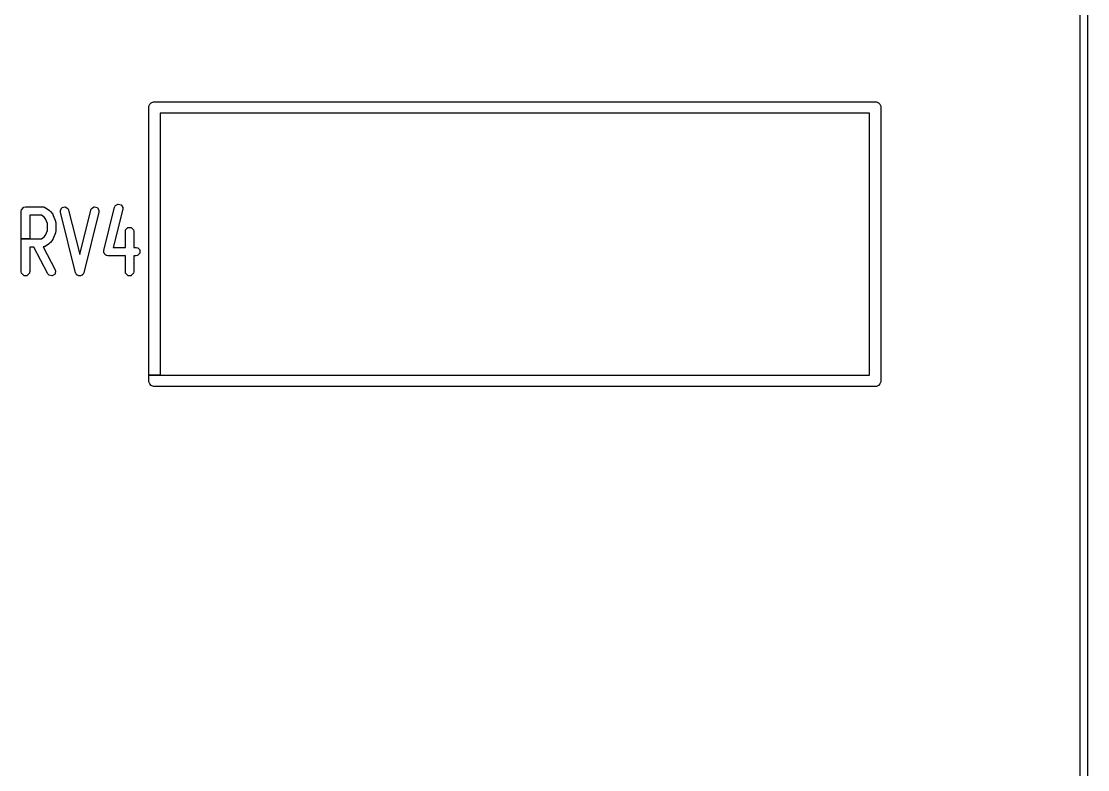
# Model space of a CAD drawing. Header units: inches. Extents: x 0 to 2.68, y 0 to 2.67.
# Drawn here: x 2.126 to 2.679, y 0.771 to 1.159 of the extents above; entities that cross this region are included whole.
import ezdxf

# ---------------------------------------------------------------- set-up
doc = ezdxf.new("R2010")
doc.units = ezdxf.units.IN
doc.header["$MEASUREMENT"] = 0
doc.layers.add('Edge.Cuts', color=254, linetype='CONTINUOUS', true_color=0xd0d2cd)

msp = doc.modelspace()

# ---------------------------------------------------------------- linework, layer by layer
at = {"layer": 'Edge.Cuts', "linetype": 'CONTINUOUS'}
for p, q in [((2.6752, 0.00197), (2.6752, 2.66732)), ((2.67913, 2.66929), (2.67913, 0)), ((2.19193, 1.11417), (2.19199, 1.11475)), ((2.19193, 0.97539), (2.19193, 1.11417)), ((2.19199, 1.11475), (2.19243, 1.11581)), ((2.19243, 1.11581), (2.19324, 1.11663)), ((2.19324, 1.11663), (2.19431, 1.11707)), ((2.19431, 1.11707), (2.19488, 1.11713)), ((2.19488, 1.11713), (2.5689, 1.11713)), ((2.5689, 1.11713), (2.56947, 1.11707)), ((2.56947, 1.11707), (2.57054, 1.11663)), ((2.57054, 1.11663), (2.57135, 1.11581)), ((2.57135, 1.11581), (2.57179, 1.11475)), ((2.57179, 1.11475), (2.57185, 1.11417)), ((2.57185, 1.11417), (2.57185, 0.97244)), ((2.56594, 1.11122), (2.19783, 1.11122)), ((2.19783, 1.11122), (2.19783, 0.97539)), ((2.56594, 0.97539), (2.56594, 1.11122)), ((2.12706, 1.0624), (2.12716, 1.06245)), ((2.12716, 1.06245), (2.12791, 1.0626)), ((2.12791, 1.0626), (2.12795, 1.0626)), ((2.12795, 1.0626), (2.13695, 1.0626)), ((2.13695, 1.0626), (2.13699, 1.0626)), ((2.13699, 1.0626), (2.13724, 1.06255)), ((2.13724, 1.06255), (2.13729, 1.06256)), ((2.13729, 1.06256), (2.13741, 1.06255)), ((2.13741, 1.06255), (2.13757, 1.06248)), ((2.13757, 1.06248), (2.13774, 1.06245)), ((2.13774, 1.06245), (2.13784, 1.0624)), ((2.14698, 1.06221), (2.14844, 1.06258)), ((2.14844, 1.06258), (2.14859, 1.06255)), ((2.14859, 1.06255), (2.14988, 1.06178)), ((2.16227, 1.06178), (2.16356, 1.06255)), ((2.16356, 1.06255), (2.16371, 1.06258)), ((2.16371, 1.06258), (2.16517, 1.06221)), ((2.1686, 1.03997), (2.17422, 1.06246)), ((2.17422, 1.06246), (2.17423, 1.0625)), ((2.17423, 1.0625), (2.17456, 1.06319)), ((2.17456, 1.06319), (2.17464, 1.06328)), ((2.17464, 1.06328), (2.17593, 1.06405)), ((2.17593, 1.06405), (2.17608, 1.06408)), ((2.17608, 1.06408), (2.17754, 1.06371)), ((2.17754, 1.06371), (2.17766, 1.06362)), ((2.17766, 1.06362), (2.17766, 1.06362)), ((2.17766, 1.06362), (2.17844, 1.06233)), ((2.12579, 1.06048), (2.12594, 1.06123)), ((2.12579, 1.06044), (2.12579, 1.06048)), ((2.12579, 1.0461), (2.12579, 1.06044)), ((2.12594, 1.06123), (2.12599, 1.06133)), ((2.12599, 1.06133), (2.12706, 1.0624)), ((2.1363, 1.05827), (2.13012, 1.05827)), ((2.13012, 1.05827), (2.13012, 1.0461)), ((2.13769, 1.05734), (2.1363, 1.05827)), ((2.13841, 1.05639), (2.13769, 1.05734)), ((2.13784, 1.0624), (2.13789, 1.06235)), ((2.13789, 1.06235), (2.13812, 1.06226)), ((2.13812, 1.06226), (2.13815, 1.06224)), ((2.13815, 1.06224), (2.1404, 1.06074)), ((2.1404, 1.06074), (2.14043, 1.06071)), ((2.14043, 1.06071), (2.14066, 1.06048)), ((2.14066, 1.06048), (2.14091, 1.06027)), ((2.14091, 1.06027), (2.14093, 1.06024)), ((2.14093, 1.06024), (2.14206, 1.05874)), ((2.14206, 1.05874), (2.14208, 1.0587)), ((2.14208, 1.0587), (2.1422, 1.05846)), ((2.1422, 1.05846), (2.14234, 1.05823)), ((2.14234, 1.05823), (2.14235, 1.0582)), ((2.14235, 1.0582), (2.14348, 1.0552)), ((2.14606, 1.06072), (2.14608, 1.06083)), ((2.14609, 1.05995), (2.14606, 1.06072)), ((2.14608, 1.06083), (2.14686, 1.06212)), ((2.1461, 1.05991), (2.14609, 1.05995)), ((2.15397, 1.02842), (2.1461, 1.05991)), ((2.14686, 1.06212), (2.14698, 1.06221)), ((2.14988, 1.06178), (2.14996, 1.06169)), ((2.14996, 1.06169), (2.15029, 1.061)), ((2.15029, 1.061), (2.1503, 1.06096)), ((2.1503, 1.06096), (2.15607, 1.03787)), ((2.15607, 1.03787), (2.16185, 1.06096)), ((2.16605, 1.05991), (2.15817, 1.02842)), ((2.16185, 1.06096), (2.16186, 1.061)), ((2.16186, 1.061), (2.16219, 1.06169)), ((2.16219, 1.06169), (2.16227, 1.06178)), ((2.16517, 1.06221), (2.16529, 1.06212)), ((2.16529, 1.06212), (2.16529, 1.06212)), ((2.16529, 1.06212), (2.16606, 1.06083)), ((2.16609, 1.06072), (2.16605, 1.05995)), ((2.16605, 1.05995), (2.16605, 1.05991)), ((2.16606, 1.06083), (2.16609, 1.06072)), ((2.17842, 1.06141), (2.17347, 1.04161)), ((2.17843, 1.06145), (2.17842, 1.06141)), ((2.17847, 1.06222), (2.17843, 1.06145)), ((2.17844, 1.06233), (2.17847, 1.06222)), ((2.13929, 1.05405), (2.13841, 1.05639)), ((2.13929, 1.05033), (2.13929, 1.05405)), ((2.14348, 1.0552), (2.14349, 1.05516)), ((2.14349, 1.05516), (2.14354, 1.05482)), ((2.14354, 1.05482), (2.14361, 1.05448)), ((2.14361, 1.05448), (2.14362, 1.05444)), ((2.14362, 1.05444), (2.14362, 1.04994)), ((2.17999, 1.05083), (2.18105, 1.0519)), ((2.18105, 1.0519), (2.18119, 1.05195)), ((2.18119, 1.05195), (2.1827, 1.05195)), ((2.1827, 1.05195), (2.18284, 1.0519)), ((2.18284, 1.0519), (2.1839, 1.05083)), ((2.12579, 1.02894), (2.12579, 1.0461)), ((2.12579, 1.0461), (2.13012, 1.0461)), ((2.13012, 1.0461), (2.12579, 1.0461)), ((2.13012, 1.0461), (2.1363, 1.0461)), ((2.1363, 1.0461), (2.13769, 1.04704)), ((2.13769, 1.04704), (2.13841, 1.04799)), ((2.13841, 1.04799), (2.13929, 1.05033)), ((2.14219, 1.04592), (2.14208, 1.04567)), ((2.14234, 1.04614), (2.14219, 1.04592)), ((2.14235, 1.04618), (2.14234, 1.04614)), ((2.14348, 1.04918), (2.14235, 1.04618)), ((2.14349, 1.04922), (2.14348, 1.04918)), ((2.14354, 1.04956), (2.14349, 1.04922)), ((2.14361, 1.0499), (2.14354, 1.04956)), ((2.14362, 1.04994), (2.14361, 1.0499)), ((2.17978, 1.04998), (2.17993, 1.05073)), ((2.17978, 1.04994), (2.17978, 1.04998)), ((2.17978, 1.04161), (2.17978, 1.04994)), ((2.17993, 1.05073), (2.17999, 1.05083)), ((2.1839, 1.05083), (2.18396, 1.05073)), ((2.18396, 1.05073), (2.18411, 1.04998)), ((2.18411, 1.04998), (2.18411, 1.04994)), ((2.18411, 1.04994), (2.18411, 1.04161)), ((2.13227, 1.04177), (2.13012, 1.04177)), ((2.13012, 1.04177), (2.13012, 1.02894)), ((2.13953, 1.02793), (2.13227, 1.04177)), ((2.13724, 1.04183), (2.13714, 1.04181)), ((2.13714, 1.04181), (2.14337, 1.02995)), ((2.13729, 1.04182), (2.13724, 1.04183)), ((2.13741, 1.04183), (2.13729, 1.04182)), ((2.13757, 1.04189), (2.13741, 1.04183)), ((2.13774, 1.04193), (2.13757, 1.04189)), ((2.13784, 1.04198), (2.13774, 1.04193)), ((2.13789, 1.04202), (2.13784, 1.04198)), ((2.13812, 1.04212), (2.13789, 1.04202)), ((2.13815, 1.04214), (2.13812, 1.04212)), ((2.1404, 1.04364), (2.13815, 1.04214)), ((2.14043, 1.04366), (2.1404, 1.04364)), ((2.14066, 1.04389), (2.14043, 1.04366)), ((2.14091, 1.04411), (2.14066, 1.04389)), ((2.14093, 1.04414), (2.14091, 1.04411)), ((2.14206, 1.04564), (2.14093, 1.04414)), ((2.14208, 1.04567), (2.14206, 1.04564)), ((2.17347, 1.04161), (2.17978, 1.04161)), ((2.18411, 1.04161), (2.18532, 1.04161)), ((2.18532, 1.04161), (2.18536, 1.0416)), ((2.18536, 1.0416), (2.18611, 1.04145)), ((2.18611, 1.04145), (2.18621, 1.0414)), ((2.18621, 1.0414), (2.18728, 1.04033)), ((2.18728, 1.04033), (2.18734, 1.04019)), ((2.16855, 1.03916), (2.16859, 1.03993)), ((2.16858, 1.03905), (2.16855, 1.03916)), ((2.16868, 1.03888), (2.16858, 1.03905)), ((2.16859, 1.03993), (2.1686, 1.03997)), ((2.16868, 1.03869), (2.16868, 1.03888)), ((2.16874, 1.03855), (2.16868, 1.03869)), ((2.1691, 1.03819), (2.16874, 1.03855)), ((2.16936, 1.03776), (2.1691, 1.03819)), ((2.16948, 1.03767), (2.16936, 1.03776)), ((2.16936, 1.03776), (2.16936, 1.03776)), ((2.16967, 1.03762), (2.16948, 1.03767)), ((2.1698, 1.03748), (2.16967, 1.03762)), ((2.16991, 1.03743), (2.1698, 1.03748)), ((2.17066, 1.03728), (2.16991, 1.03743)), ((2.1707, 1.03727), (2.17066, 1.03728)), ((2.17978, 1.03727), (2.1707, 1.03727)), ((2.17978, 1.02894), (2.17978, 1.03727)), ((2.18532, 1.03727), (2.18411, 1.03727)), ((2.18411, 1.03727), (2.18411, 1.02894)), ((2.18536, 1.03728), (2.18532, 1.03727)), ((2.18611, 1.03743), (2.18536, 1.03728)), ((2.18621, 1.03748), (2.18611, 1.03743)), ((2.18728, 1.03855), (2.18621, 1.03748)), ((2.18734, 1.03869), (2.18728, 1.03855)), ((2.18734, 1.04019), (2.18734, 1.03869)), ((2.14337, 1.02995), (2.14338, 1.02991)), ((2.14338, 1.02991), (2.1436, 1.02918)), ((2.12579, 1.0289), (2.12579, 1.02894)), ((2.12594, 1.02815), (2.12579, 1.0289)), ((2.12599, 1.02805), (2.12594, 1.02815)), ((2.12706, 1.02698), (2.12599, 1.02805)), ((2.1272, 1.02693), (2.12706, 1.02698)), ((2.12871, 1.02693), (2.1272, 1.02693)), ((2.12885, 1.02698), (2.12871, 1.02693)), ((2.12991, 1.02805), (2.12885, 1.02698)), ((2.12996, 1.02815), (2.12991, 1.02805)), ((2.13011, 1.0289), (2.12996, 1.02815)), ((2.13012, 1.02894), (2.13011, 1.0289)), ((2.13956, 1.0279), (2.13953, 1.02793)), ((2.14004, 1.02731), (2.13956, 1.0279)), ((2.14013, 1.02724), (2.14004, 1.02731)), ((2.14157, 1.02679), (2.14013, 1.02724)), ((2.14172, 1.02681), (2.14157, 1.02679)), ((2.14305, 1.02751), (2.14172, 1.02681)), ((2.14315, 1.02762), (2.14305, 1.02751)), ((2.1436, 1.02906), (2.14315, 1.02762)), ((2.1436, 1.02918), (2.1436, 1.02906)), ((2.15399, 1.02838), (2.15397, 1.02842)), ((2.15431, 1.02769), (2.15399, 1.02838)), ((2.15439, 1.0276), (2.15431, 1.02769)), ((2.15461, 1.02747), (2.15439, 1.0276)), ((2.15473, 1.02726), (2.15461, 1.02747)), ((2.15485, 1.02717), (2.15473, 1.02726)), ((2.15473, 1.02726), (2.15473, 1.02726)), ((2.15529, 1.02706), (2.15485, 1.02717)), ((2.15568, 1.02683), (2.15529, 1.02706)), ((2.15583, 1.0268), (2.15568, 1.02683)), ((2.15568, 1.02683), (2.15568, 1.02683)), ((2.15607, 1.02686), (2.15583, 1.0268)), ((2.15632, 1.0268), (2.15607, 1.02686)), ((2.15647, 1.02683), (2.15632, 1.0268)), ((2.15632, 1.0268), (2.15632, 1.0268)), ((2.15685, 1.02706), (2.15647, 1.02683)), ((2.15729, 1.02717), (2.15685, 1.02706)), ((2.15741, 1.02726), (2.15729, 1.02717)), ((2.15729, 1.02717), (2.15729, 1.02717)), ((2.15754, 1.02747), (2.15741, 1.02726)), ((2.15776, 1.0276), (2.15754, 1.02747)), ((2.15783, 1.02769), (2.15776, 1.0276)), ((2.15816, 1.02838), (2.15783, 1.02769)), ((2.15817, 1.02842), (2.15816, 1.02838)), ((2.17978, 1.0289), (2.17978, 1.02894)), ((2.17993, 1.02815), (2.17978, 1.0289)), ((2.17999, 1.02805), (2.17993, 1.02815)), ((2.18105, 1.02698), (2.17999, 1.02805)), ((2.18119, 1.02693), (2.18105, 1.02698)), ((2.1827, 1.02693), (2.18119, 1.02693)), ((2.18284, 1.02698), (2.1827, 1.02693)), ((2.1839, 1.02805), (2.18284, 1.02698)), ((2.18396, 1.02815), (2.1839, 1.02805)), ((2.18411, 1.0289), (2.18396, 1.02815)), ((2.18411, 1.02894), (2.18411, 1.0289)), ((2.19193, 0.97244), (2.19193, 0.97539)), ((2.19193, 0.97539), (2.19783, 0.97539)), ((2.19783, 0.97539), (2.19193, 0.97539)), ((2.19783, 0.97539), (2.56594, 0.97539)), ((2.19199, 0.97186), (2.19193, 0.97244)), ((2.19243, 0.9708), (2.19199, 0.97186)), ((2.19324, 0.96999), (2.19243, 0.9708)), ((2.19431, 0.96954), (2.19324, 0.96999)), ((2.19488, 0.96949), (2.19431, 0.96954)), ((2.5689, 0.96949), (2.19488, 0.96949)), ((2.56947, 0.96954), (2.5689, 0.96949)), ((2.57054, 0.96999), (2.56947, 0.96954)), ((2.57135, 0.9708), (2.57054, 0.96999)), ((2.57179, 0.97186), (2.57135, 0.9708)), ((2.57185, 0.97244), (2.57179, 0.97186))]:
    msp.add_line(p, q, dxfattribs=at)

doc.saveas('drawing.dxf')
